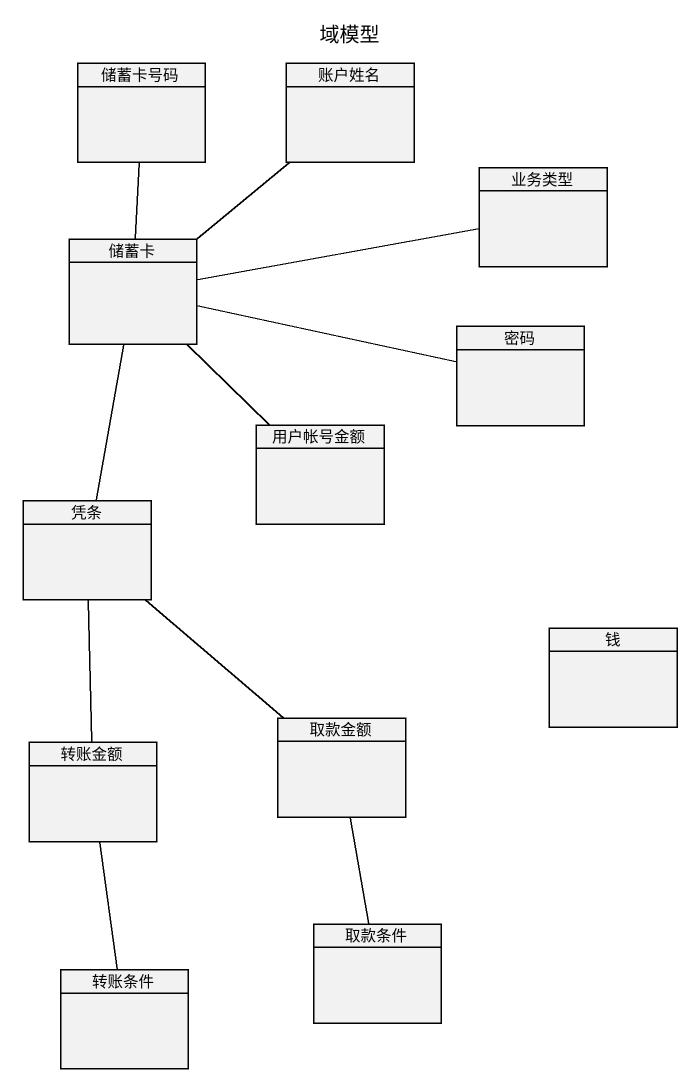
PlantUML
@startuml
title 域模型
hide circle
hide empty members
class 储蓄卡号码
class 账户姓名
class 业务类型
class 储蓄卡
class 密码
class 用户帐号金额
class 凭条
class 钱
class 转账金额
class 取款金额
class 取款条件
class 转账条件
储蓄卡 -up- 储蓄卡号码
储蓄卡 -up- 账户姓名
储蓄卡 -right- 业务类型
储蓄卡 -right- 密码
储蓄卡 -- 用户帐号金额
储蓄卡 -- 凭条
凭条 -- 转账金额
凭条 -- 取款金额
转账金额 -- 转账条件
取款金额 -- 取款条件
@enduml
